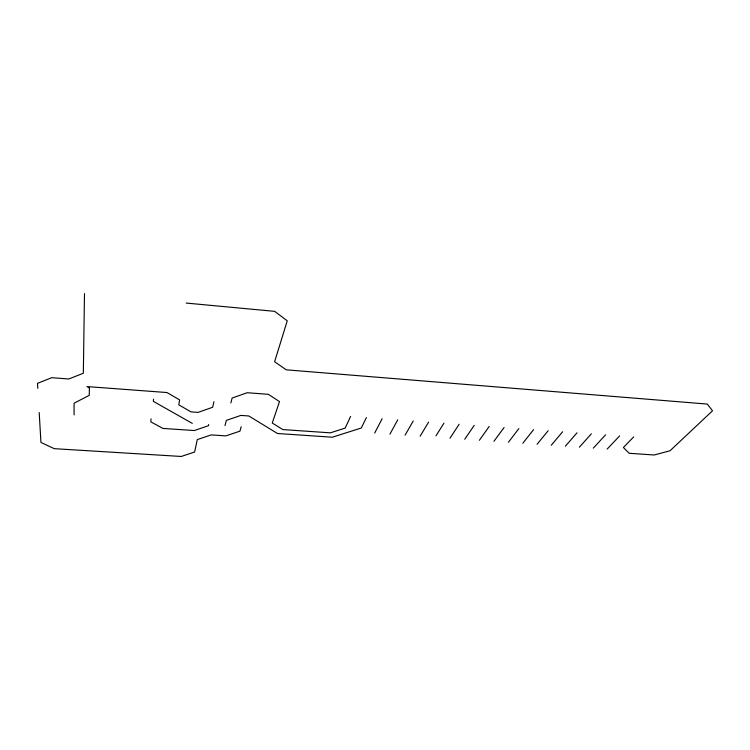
<?xml version="1.0" encoding="UTF-8"?>
<svg xmlns="http://www.w3.org/2000/svg" width="750" height="750" viewBox="0 0 750 750"><rect width="100%" height="100%" fill="white"/><g stroke="black" fill="none" stroke-linecap="round" stroke-linejoin="round"><path stroke-width="1.12" d="M74.081 414.909L74.081 403.2L89.231 395.363L89.419 387.9M84.488 293.541L83.334 373.256L68.803 378.984L51.731 377.691L37.5 383.363L37.791 388.35M151.041 418.809L150.787 421.837L162.909 428.428L194.353 430.538L208.434 425.7L208.706 424.509M153.591 399.141L153.309 401.316L192.291 423.384M213.938 401.681L212.662 407.269L198.112 412.378L190.978 411.881L178.763 404.822L179.616 399.909L166.988 392.541L86.991 386.578L89.475 387.928M225.009 425.625L226.359 420.384L240.872 415.406L248.803 415.969L277.509 433.509L332.325 437.213L361.284 428.006L366.422 417.562M230.859 402.928L232.116 398.053L247.219 392.719L268.331 394.322L279.497 401.578L272.269 423.019L282.863 429.581L330.384 432.834L345.169 428.1L350.597 416.419M241.2 426.731L239.934 431.156L225.816 435.891L211.163 434.916L197.297 439.603L194.616 452.016L181.256 456.459L54.234 448.669L40.941 442.425L39.197 412.519M374.681 433.041L382.144 418.706M389.944 434.1L397.744 419.831M405.094 435.141L413.25 420.947M420.15 436.181L428.644 422.062M435.956 435.863L443.934 423.169M449.962 438.244L459.131 424.266M464.719 439.266L474.216 425.363M479.381 440.278L489.197 426.441M493.95 441.281L504.084 427.519M508.416 442.275L518.869 428.588M522.797 443.269L533.559 429.647M537.084 444.262L548.147 430.706M551.269 445.238L562.641 431.756M565.369 446.212L577.031 432.797M579.384 447.178L591.337 433.828M593.306 448.144L605.55 434.859M607.134 449.091L619.669 435.881M633.694 436.894L623.372 447.488L629.166 453.281L654.225 454.997L670.059 450.741L712.5 410.812L707.325 404.072L286.275 369.825L274.613 361.744L287.25 320.803L274.678 311.353L186.206 303.066"/></g></svg>
